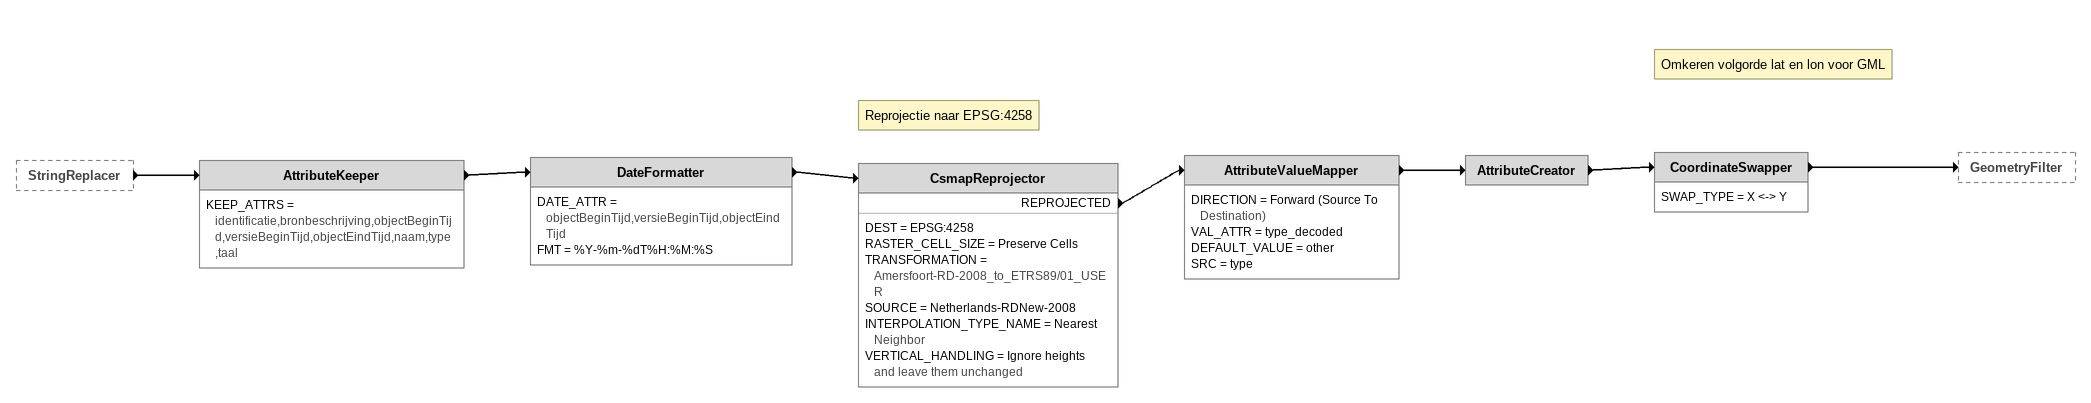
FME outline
StringReplacer [outside]
    -> AttributeKeeper
AttributeKeeper
    KEEP_ATTRS = identificatie,bronbeschrijving,objectBeginTijd,versieBeginTijd,objectEindTijd,naam,type,taal
    -> DateFormatter
DateFormatter
    DATE_ATTR = objectBeginTijd,versieBeginTijd,objectEindTijd
    FMT = %Y-%m-%dT%H:%M:%S
    -> CsmapReprojector
Note: Reprojectie naar EPSG:4258
CsmapReprojector
    DEST = EPSG:4258
    RASTER_CELL_SIZE = Preserve Cells
    TRANSFORMATION = Amersfoort-RD-2008_to_ETRS89/01_USER
    SOURCE = Netherlands-RDNew-2008
    INTERPOLATION_TYPE_NAME = Nearest Neighbor
    VERTICAL_HANDLING = Ignore heights and leave them unchanged
    REPROJECTED -> AttributeValueMapper
AttributeValueMapper
    DIRECTION = Forward (Source To Destination)
    VAL_ATTR = type_decoded
    DEFAULT_VALUE = other
    SRC = type
    -> AttributeCreator
AttributeCreator
    -> CoordinateSwapper
Note: Omkeren volgorde lat en lon voor GML
CoordinateSwapper
    SWAP_TYPE = X <-> Y
    -> GeometryFilter
